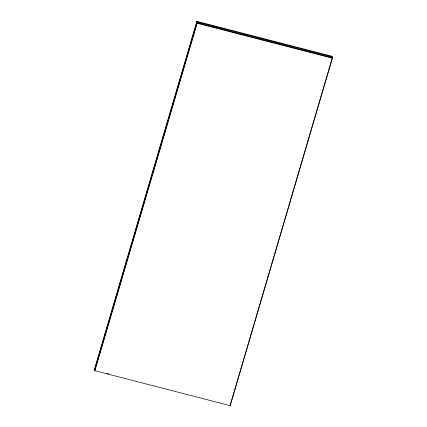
<?xml version="1.0" encoding="UTF-8"?>
<svg xmlns="http://www.w3.org/2000/svg" width="427" height="427" viewBox="0 0 427 427"><rect width="100%" height="100%" fill="white"/><g stroke="black" fill="none" stroke-linecap="round" stroke-linejoin="round"><path stroke-width="0.64" d="M196.868 21.35L94.607 368.811L94.869 370.705L230.132 405.65L332.393 58.189L332.131 56.295L196.868 21.35L197.13 23.245L94.869 370.705M94.687 369.403L196.948 21.942L332.211 56.887M94.805 370.262L197.071 22.802L332.334 57.746L230.132 405.65M197.13 23.245L332.393 58.189M107.044 373.422L108.992 373.929M316.092 52.718L316.21 53.583M213.073 26.106L213.19 26.965"/></g></svg>
